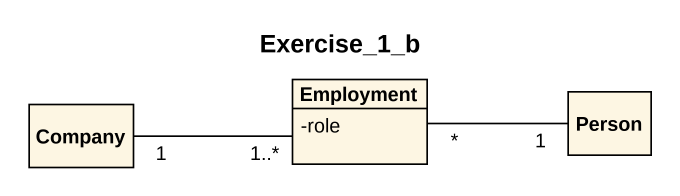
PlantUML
@startuml
title Exercise_1_b
hide circle
hide empty members
skinparam classAttributeIconSize 0
class Company
class Employment {
  -role
}
class "Person" as Person_
Company "1" -right- "1..*" Employment
Employment "*" -right- "1" Person_
@enduml
